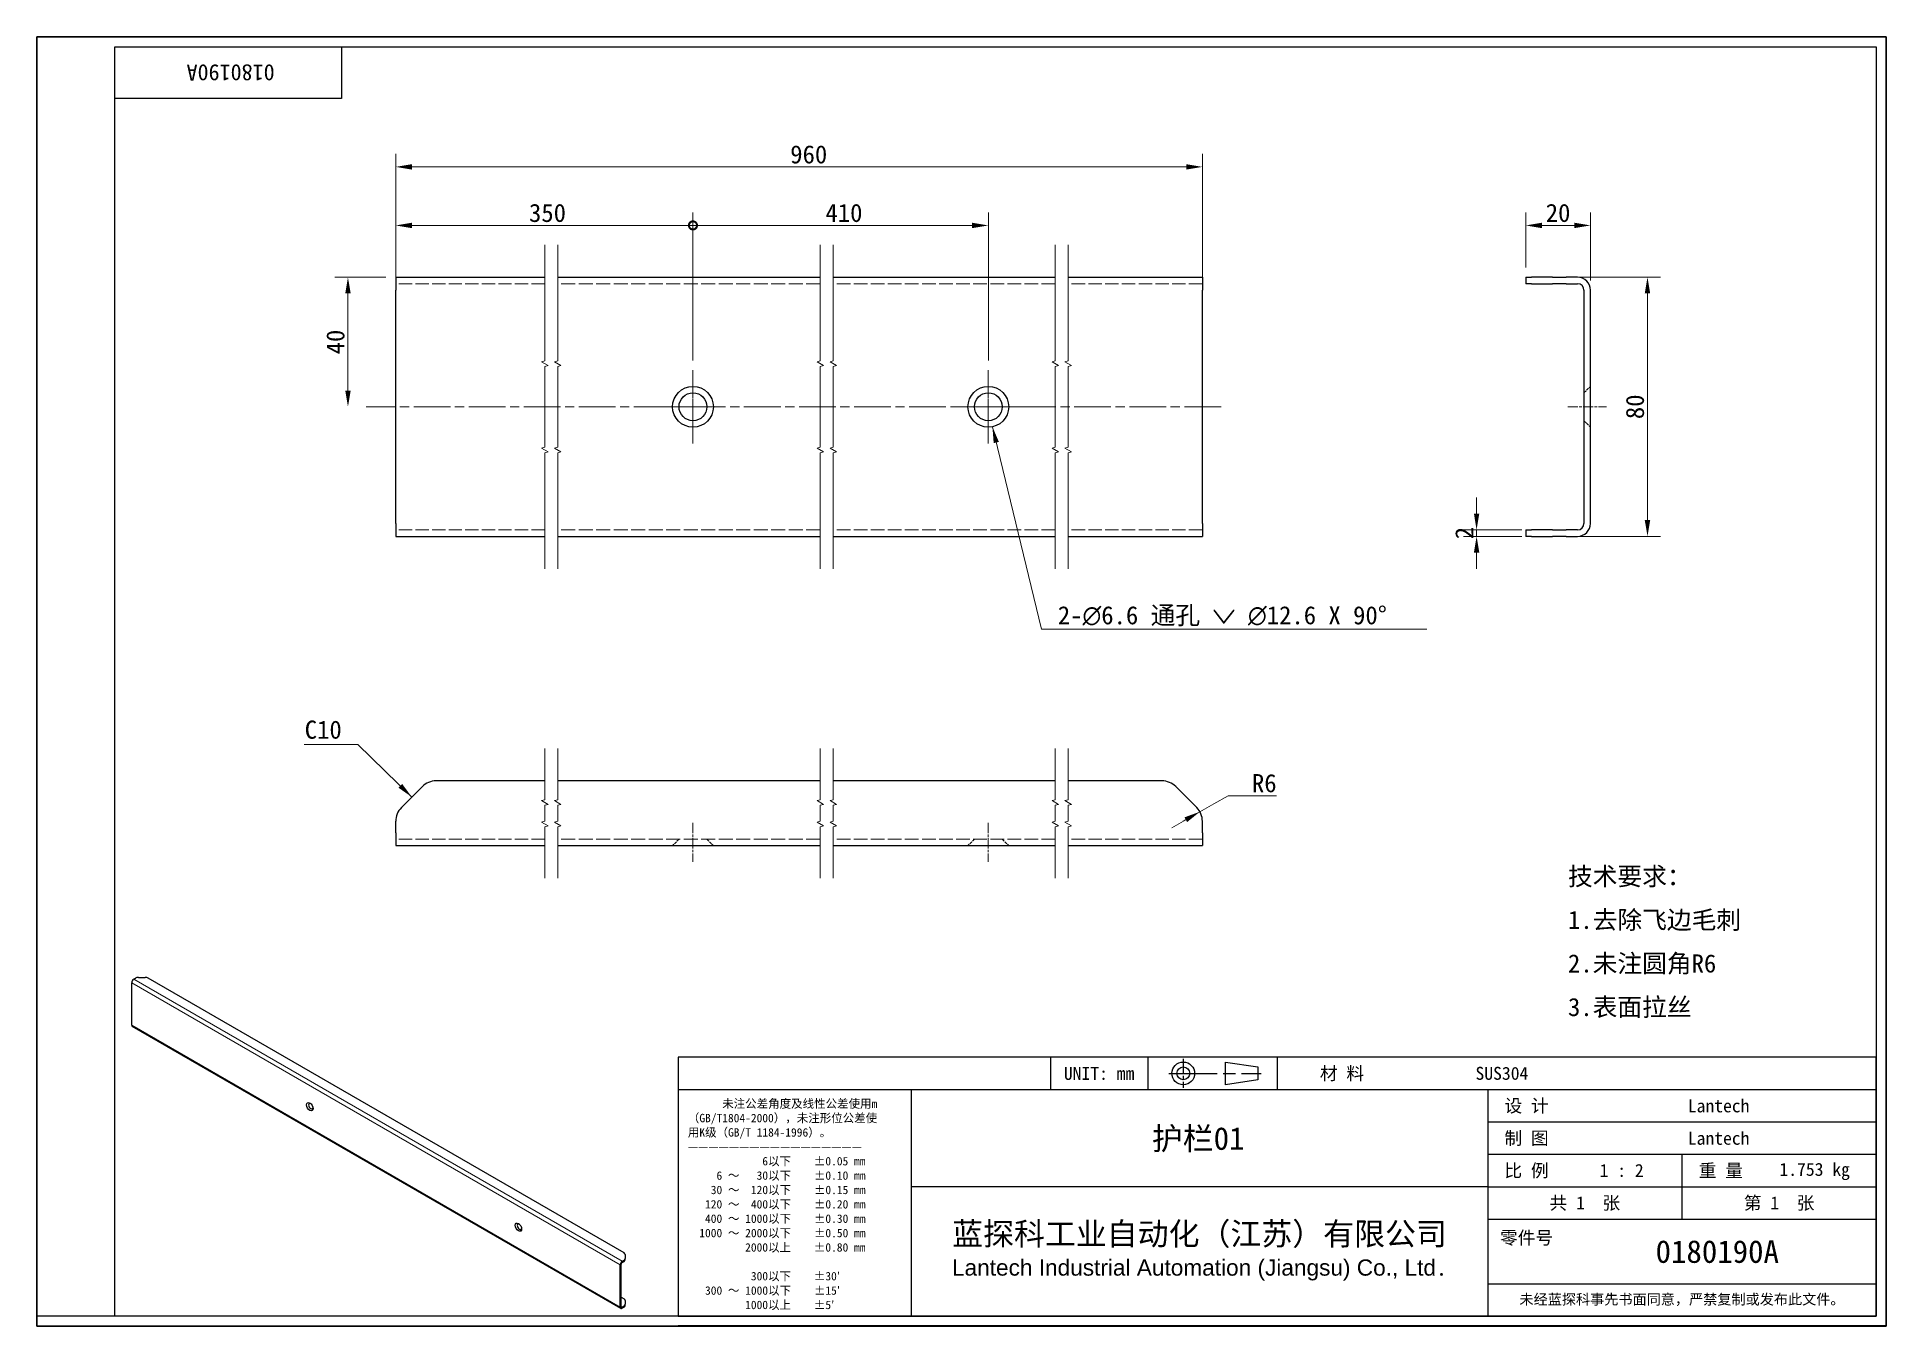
# Model space of a CAD drawing. Header units: millimetres. Extents: x 12 to 583, y 11 to 409.
import ezdxf
from ezdxf.enums import TextEntityAlignment as Align

# ---------------------------------------------------------------- set-up
doc = ezdxf.new("R2010")
doc.units = ezdxf.units.MM
doc.header["$LTSCALE"] = 2
doc.linetypes.add('CHAIN', pattern=[0.3543, 0.2362, -0.0295, 0.0591, -0.0295])
doc.linetypes.add('DASHED', pattern=[0.2067, 0.1654, -0.0413])
for name, color, linetype, lineweight in [('1', 7, 'Continuous', 18), ('可见 (ISO)', 7, 'Continuous', 25), ('可见窄的 (ISO)', 7, 'Continuous', 18), ('图框 (ISO)', 7, 'Continuous', 35), ('标题 (ISO)', 7, 'Continuous', 25)]:
    doc.layers.add(name, color=color, linetype=linetype, lineweight=lineweight)
for name, color, linetype, lineweight, true_color in [('中心标记 (ISO)', 1, 'CHAIN', 18, 0xff0000), ('中心线 (ISO)', 1, 'CHAIN', 18, 0xff0000), ('尺寸 (ISO)', 7, 'Continuous', 18, 0x008000), ('折线 (ISO)', 7, 'Continuous', 18, 0x008000), ('符号 (ISO)', 7, 'Continuous', 18, 0x008000), ('隐藏 (ISO)', 5, 'DASHED', 18, 0x0000ff)]:
    doc.layers.add(name, color=color, linetype=linetype, lineweight=lineweight, true_color=true_color)
doc.styles.add('文本样式164', font='SimSun.ttf')
doc.styles.add('文本样式165', font='SimSun.ttf')
doc.styles.add('文本样式74', font='SimSun.ttf')
doc.styles.add('最新国标', font='simfang.ttf')
doc.styles.add('注释文本 (ISO)', font='simfang.ttf')
doc.dimstyles.new('默认 (GB)', dxfattribs={"dimscale": 2, "dimtxt": 2.8, "dimasz": 2.5, "dimexe": 2, "dimexo": 1.5, "dimgap": 0.5, "dimtad": 1, "dimtoh": 1, "dimdsep": 46, "dimtxsty": '最新国标', "dimcen": 0.09, "dimdle": 10, "dimclrd": 256, "dimclre": 256, "dimclrt": 256, "dimaunit": 1, "dimadec": 3, "dimazin": 2, "dimtfac": 0.535714, "dimtdec": 3, "dimtmove": 0, "dimatfit": 3, "dimfxl": 0, "dimtolj": 1, "dimlwd": -1, "dimlwe": -1, "dimarcsym": 0})
doc.dimstyles.new('默认 (GB)$7', dxfattribs={"dimscale": 2, "dimtxt": 2.8, "dimasz": 2.5, "dimexe": 2, "dimexo": 1.5, "dimgap": 0.5, "dimtad": 1, "dimtoh": 1, "dimdsep": 46, "dimtxsty": '最新国标', "dimcen": 0.09, "dimdle": 10, "dimclrd": 256, "dimclre": 256, "dimclrt": 256, "dimaunit": 1, "dimadec": 3, "dimazin": 2, "dimtfac": 0.535714, "dimtdec": 3, "dimtmove": 0, "dimatfit": 3, "dimfxl": 0, "dimtolj": 1, "dimlwd": -1, "dimlwe": -1, "dimarcsym": 0})

# ---------------------------------------------------------------- blocks, each defined once
blk = doc.blocks.new('图框 最新国标')
at = {"layer": '图框 (ISO)'}
for p, q in [((6, 7), (6, 204.5)), ((6, 204.5), (291.5, 204.5)), ((291.5, 204.5), (291.5, 5.5)), ((6, 7), (6, 5.5)), ((6, 7), (6, 5.5)), ((291.5, 5.5), (6, 5.5))]:
    blk.add_line(p, q, dxfattribs=at)
at = {"layer": '图框 (ISO)', "color": 7, "linetype": 'Continuous', "lineweight": 25}
for p, q in [((18, 203), (290, 203)), ((18, 7), (18, 203)), ((18, 203), (290, 203)), ((53, 203), (53, 195)), ((290, 203), (290, 7)), ((290, 203), (290, 7)), ((53, 195), (18, 195)), ((290, 7), (6, 7)), ((290, 7), (18, 7))]:
    blk.add_line(p, q, dxfattribs=at)
at = {"layer": '图框 (ISO)', "style": '文本样式74'}
blk.add_attdef('零件代号_001', (42.7, 200.25), '', height=2.5, rotation=180, dxfattribs=at)
blk = doc.blocks.new('标题栏 最新国标')
at = {"layer": '标题 (ISO)'}
for p, q in [((381.98, -183.84), (196.98, -183.84)), ((196.98, -183.84), (196.98, -223.84)), ((254.48, -183.84), (254.48, -188.84)), ((269.48, -183.84), (269.48, -188.84)), ((281.48, -188.09), (281.48, -184.59)), ((281.48, -184.59), (286.48, -185.34)), ((286.48, -185.34), (286.48, -187.34)), ((289.48, -183.84), (289.48, -188.84)), ((381.98, -223.84), (381.98, -183.84)), ((383.48, -183.84), (383.48, -225.34)), ((286.48, -187.34), (281.48, -188.09)), ((196.98, -188.84), (381.98, -188.84)), ((232.98, -188.84), (232.98, -223.84)), ((321.98, -188.84), (321.98, -223.84)), ((321.98, -193.84), (381.98, -193.84)), ((321.98, -198.84), (381.98, -198.84)), ((351.98, -198.84), (351.98, -208.84)), ((321.98, -203.84), (232.98, -203.84)), ((321.98, -203.84), (381.98, -203.84)), ((321.98, -208.84), (381.98, -208.84)), ((321.98, -218.84), (381.98, -218.84)), ((196.98, -223.84), (381.98, -223.84)), ((383.48, -225.34), (196.98, -225.34))]:
    blk.add_line(p, q, dxfattribs=at)
at = {"layer": '标题 (ISO)', "linetype": 'CHAIN', "ltscale": 5.000333}
blk.add_line((274.98, -184.09), (274.98, -188.59), dxfattribs=at)
at = {"layer": '标题 (ISO)', "linetype": 'CHAIN', "ltscale": 15.834605}
blk.add_line((272.73, -186.34), (286.98, -186.34), dxfattribs=at)
at = {"layer": '标题 (ISO)'}
for radius in [1.75, 1]:
    blk.add_circle((274.98, -186.34), radius, dxfattribs=at)
at = {"layer": '1', "style": '文本样式164'}
for s, p in [('UNIT: mm', (261.98, -186.34)), ('材 料', (299.48, -186.34)), ('设 计', (327.98, -191.34)), ('制 图', (327.98, -196.34)), ('比 例', (327.98, -201.34)), ('重 量', (357.98, -201.34)), ('共 1  张', (336.98, -206.34)), ('第 1  张', (366.98, -206.34))]:
    blk.add_text(s, height=2, dxfattribs=at).set_placement(p, align=Align.MIDDLE_CENTER)
at = {"layer": '标题 (ISO)', "style": '注释文本 (ISO)'}
for s, insert, char_height, attachment_point, line_spacing_factor in [('\\fSimSun|b0|i0;{\\H1.3000;      未注公差角度及线性公差使用m\\P}\\fSimSun|b0|i0;{\\H1.3000;（GB/T1804-2000），未注形位公差使\\P}\\fSimSun|b0|i0;{\\H1.3000;用K级（GB/T 1184-1996）。\\P}\\fSimSun|b0|i0;{\\H1.3000;—————————————————\\P}\\fSimSun|b0|i0;{\\H1.3000;             6以下    ±0.05 mm\\P}\\fSimSun|b0|i0;{\\H1.3000;     6 ～   30以下    ±0.10 mm\\P}\\fSimSun|b0|i0;{\\H1.3000;    30 ～  120以下    ±0.15 mm\\P}\\fSimSun|b0|i0;{\\H1.3000;   120 ～  400以下    ±0.20 mm\\P}\\fSimSun|b0|i0;{\\H1.3000;   400 ～ 1000以下    ±0.30 mm\\P}\\fSimSun|b0|i0;{\\H1.3000;  1000 ～ 2000以下    ±0.50 mm\\P}\\fSimSun|b0|i0;{\\H1.3000;          2000以上    ±0.80 mm\\P}\\fSimSun|b0|i0;{\\H1.3000;\\P}\\fSimSun|b0|i0;{\\H1.3000;           300以下    ±30′\\P}\\fSimSun|b0|i0;{\\H1.3000;   300 ～ 1000以下    ±15′\\P}\\fSimSun|b0|i0;{\\H1.3000;          1000以上    ±5′}', (198.48, -206.63), 1.3, 4, 1.023913), ('{\\fMicrosoft YaHei|b0|i0|c134|p34;\\H1.75x;蓝探科工业自动化（江苏）有限公司\\P\\fArial|b0|i0|c0|p34;\\H0.71429x;Lantech Industrial Automation (Jiangsu) Co., Ltd\\fFangSong|b0|i0|c134|p49;.\\H1.15195x; }', (277.48, -213.84), 2, 5, 0.978695)]:
    blk.add_mtext(s, dxfattribs=dict(at, insert=insert, char_height=char_height, attachment_point=attachment_point, line_spacing_factor=line_spacing_factor))
at = {"layer": '标题 (ISO)', "attachment_point": 5, "style": '注释文本 (ISO)'}
for s, insert, char_height in [('\\fFangSong|b0|i0;零件号', (327.98, -211.84), 2), ('\\fSimSun|b0|i0;{\\H1.6000;未经蓝探科事先书面同意，严禁复制或发布此文件。}', (351.98, -221.34), 1.6)]:
    blk.add_mtext(s, dxfattribs=dict(at, insert=insert, char_height=char_height))
at = {"layer": '标题 (ISO)'}
for tag, p, height, style in [('材料_001', (320.09, -187.33), 2, '注释文本 (ISO)'), ('设计人_001', (352.87, -192.36), 2, '注释文本 (ISO)'), ('库存编号_001', (270.12, -198.14), 3.5, '文本样式165'), ('设计人_001', (352.87, -197.36), 2, '注释文本 (ISO)'), ('视图比例_001', (339.26, -202.33), 2, '注释文本 (ISO)'), ('质量\\P3;_001', (367.02, -202.16), 2, '注释文本 (ISO)'), ('零件代号_001', (347.9, -215.59), 3.5, '文本样式165')]:
    blk.add_attdef(tag, p, '', height=height, dxfattribs=dict(at, style=style))
blk = doc.blocks.new('_DotSmall')
at = {"color": 0, "linetype": 'ByBlock', "const_width": 0.5}
blk.add_lwpolyline([(-0.0625, 0, 1), (0.0625, 0, 1)], format="xyb", close=True, dxfattribs=at)
blk = doc.blocks.new('*D5')
at = {"layer": 'Defpoints', "color": 0, "transparency": 16777216}
for p in [(214.57, 350.82), (122.77, 330.82), (214.57, 306.12)]:
    blk.add_point(p, dxfattribs=at)
at = {"layer": '尺寸 (ISO)', "color": 116, "true_color": 0x00803f, "transparency": 16777216}
for p, q in [((122.77, 333.82), (122.77, 354.82)), ((214.57, 309.12), (214.57, 354.82)), ((127.77, 350.82), (214.57, 350.82))]:
    blk.add_line(p, q, dxfattribs=at)
blk.add_solid([(127.77, 351.65), (127.77, 349.98), (122.77, 350.82)], dxfattribs=at)
at = {"layer": '尺寸 (ISO)', "color": 116, "true_color": 0x00803f, "transparency": 16777216, "xscale": 5, "yscale": 5, "zscale": 5}
blk.add_blockref('_DotSmall', (214.57, 350.82), dxfattribs=at)
at = {"layer": '尺寸 (ISO)', "transparency": 16777216, "insert": (169.65, 354.65), "char_height": 5.6, "attachment_point": 5, "style": '最新国标'}
blk.add_mtext('\\A1;350', dxfattribs=at)
blk = doc.blocks.new('*D7')
at = {"layer": 'Defpoints', "color": 0, "transparency": 16777216}
for p in [(305.79, 350.82), (214.57, 306.12), (305.79, 306.12)]:
    blk.add_point(p, dxfattribs=at)
at = {"layer": '尺寸 (ISO)', "color": 116, "true_color": 0x00803f, "transparency": 16777216}
for p, q in [((214.57, 309.12), (214.57, 354.82)), ((305.79, 309.12), (305.79, 354.82)), ((214.57, 350.82), (300.79, 350.82))]:
    blk.add_line(p, q, dxfattribs=at)
blk.add_solid([(300.79, 351.65), (300.79, 349.98), (305.79, 350.82)], dxfattribs=at)
at = {"layer": '尺寸 (ISO)', "color": 116, "true_color": 0x00803f, "transparency": 16777216, "xscale": 5, "yscale": 5, "zscale": 5, "rotation": 180}
blk.add_blockref('_DotSmall', (214.57, 350.82), dxfattribs=at)
at = {"layer": '尺寸 (ISO)', "transparency": 16777216, "insert": (261.2, 354.65), "char_height": 5.6, "attachment_point": 5, "style": '最新国标'}
blk.add_mtext('\\A1;410', dxfattribs=at)
blk = doc.blocks.new('*D8')
at = {"layer": 'Defpoints', "color": 0, "transparency": 16777216}
for p in [(371.9, 368.89), (122.77, 330.82), (371.9, 330.82)]:
    blk.add_point(p, dxfattribs=at)
at = {"layer": '尺寸 (ISO)', "color": 116, "true_color": 0x00803f, "transparency": 16777216}
for p, q in [((122.77, 333.82), (122.77, 372.89)), ((371.9, 333.82), (371.9, 372.89)), ((127.77, 368.89), (366.9, 368.89))]:
    blk.add_line(p, q, dxfattribs=at)
for points in [[(127.77, 369.72), (127.77, 368.06), (122.77, 368.89)], [(366.9, 369.72), (366.9, 368.06), (371.9, 368.89)]]:
    blk.add_solid(points, dxfattribs=at)
at = {"layer": '尺寸 (ISO)', "transparency": 16777216, "insert": (250.33, 372.72), "char_height": 5.6, "attachment_point": 5, "style": '最新国标'}
blk.add_mtext('\\A1;960', dxfattribs=at)
blk = doc.blocks.new('*D9')
at = {"layer": 'Defpoints', "color": 0, "transparency": 16777216}
for p in [(122.77, 334.82), (108.03, 294.82), (214.57, 294.82)]:
    blk.add_point(p, dxfattribs=at)
at = {"layer": '尺寸 (ISO)', "color": 116, "true_color": 0x00803f, "transparency": 16777216}
for p, q in [((119.77, 334.82), (104.03, 334.82)), ((108.03, 329.82), (108.03, 299.82))]:
    blk.add_line(p, q, dxfattribs=at)
for points in [[(107.2, 329.82), (108.87, 329.82), (108.03, 334.82)], [(107.2, 299.82), (108.87, 299.82), (108.03, 294.82)]]:
    blk.add_solid(points, dxfattribs=at)
at = {"layer": '尺寸 (ISO)', "transparency": 16777216, "insert": (104.2, 314.82), "char_height": 5.6, "attachment_point": 5, "rotation": 90, "style": '最新国标'}
blk.add_mtext('\\A1;40', dxfattribs=at)
blk = doc.blocks.new('*D10')
at = {"layer": 'Defpoints', "color": 0, "transparency": 16777216}
for p in [(491.73, 350.82), (471.73, 334.82), (491.73, 330.82)]:
    blk.add_point(p, dxfattribs=at)
at = {"layer": '尺寸 (ISO)', "color": 116, "true_color": 0x00803f, "transparency": 16777216}
for p, q in [((471.73, 337.82), (471.73, 354.82)), ((491.73, 333.82), (491.73, 354.82)), ((476.73, 350.82), (486.73, 350.82))]:
    blk.add_line(p, q, dxfattribs=at)
for points in [[(476.73, 351.65), (476.73, 349.98), (471.73, 350.82)], [(486.73, 351.65), (486.73, 349.98), (491.73, 350.82)]]:
    blk.add_solid(points, dxfattribs=at)
at = {"layer": '尺寸 (ISO)', "transparency": 16777216, "insert": (481.73, 354.65), "char_height": 5.6, "attachment_point": 5, "style": '最新国标'}
blk.add_mtext('\\A1;20', dxfattribs=at)
blk = doc.blocks.new('*D11')
at = {"layer": 'Defpoints', "color": 0, "transparency": 16777216}
for p in [(484.21, 334.82), (484.21, 254.82), (509.34, 254.82)]:
    blk.add_point(p, dxfattribs=at)
at = {"layer": '尺寸 (ISO)', "color": 116, "true_color": 0x00803f, "transparency": 16777216}
for p, q in [((487.21, 334.82), (513.34, 334.82)), ((509.34, 329.82), (509.34, 259.82)), ((487.21, 254.82), (513.34, 254.82))]:
    blk.add_line(p, q, dxfattribs=at)
for points in [[(508.5, 329.82), (510.17, 329.82), (509.34, 334.82)], [(508.5, 259.82), (510.17, 259.82), (509.34, 254.82)]]:
    blk.add_solid(points, dxfattribs=at)
at = {"layer": '尺寸 (ISO)', "transparency": 16777216, "insert": (505.5, 294.82), "char_height": 5.6, "attachment_point": 5, "rotation": 90, "style": '最新国标'}
blk.add_mtext('\\A1;80', dxfattribs=at)
blk = doc.blocks.new('*D12')
at = {"layer": 'Defpoints', "color": 0, "transparency": 16777216}
for p in [(365.9, 166.83), (371.11, 169.79)]:
    blk.add_point(p, dxfattribs=at)
at = {"layer": '尺寸 (ISO)', "color": 116, "true_color": 0x00803f, "transparency": 16777216}
for p, q in [((371.11, 169.79), (375.46, 172.26)), ((379.81, 174.74), (375.46, 172.26)), ((394.76, 174.74), (379.81, 174.74)), ((366.77, 167.32), (362.42, 164.85)), ((365.9, 166.83), (371.11, 169.79))]:
    blk.add_line(p, q, dxfattribs=at)
blk.add_solid([(366.36, 168.05), (367.18, 166.6), (371.11, 169.79)], dxfattribs=at)
at = {"layer": '尺寸 (ISO)', "transparency": 16777216, "insert": (391, 178.57), "char_height": 5.6, "attachment_point": 5, "style": '最新国标'}
blk.add_mtext('\\A1;R6', dxfattribs=at)
blk = doc.blocks.new('*D13')
at = {"layer": 'Defpoints', "color": 0, "transparency": 16777216}
for p in [(456.57, 254.82), (473.49, 256.82), (473.49, 254.82)]:
    blk.add_point(p, dxfattribs=at)
at = {"layer": '尺寸 (ISO)', "color": 116, "true_color": 0x00803f, "transparency": 16777216}
for p, q in [((456.57, 261.82), (456.57, 266.82)), ((470.49, 256.82), (452.57, 256.82)), ((470.49, 254.82), (452.57, 254.82)), ((456.57, 256.82), (456.57, 254.82)), ((456.57, 249.82), (456.57, 244.82))]:
    blk.add_line(p, q, dxfattribs=at)
for points in [[(455.74, 261.82), (457.4, 261.82), (456.57, 256.82)], [(455.74, 249.82), (457.4, 249.82), (456.57, 254.82)]]:
    blk.add_solid(points, dxfattribs=at)
at = {"layer": '尺寸 (ISO)', "transparency": 16777216, "insert": (452.77, 255.82), "char_height": 5.6, "attachment_point": 5, "rotation": 90, "style": '最新国标'}
blk.add_mtext('\\A1;2', dxfattribs=at)

msp = doc.modelspace()

# ---------------------------------------------------------------- linework, layer by layer
at = {"layer": '中心标记 (ISO)', "ltscale": 12.556543}
for p, q in [((214.5701, 306.1171), (214.5701, 283.5171)), ((305.7862, 306.1171), (305.7862, 283.5171)), ((317.0862, 294.8171), (294.4862, 294.8171))]:
    msp.add_line(p, q, dxfattribs=at)
at = {"layer": '中心标记 (ISO)', "ltscale": 10.334129}
for p, q in [((214.5701, 304.1171), (214.5701, 285.5171)), ((305.7862, 304.1171), (305.7862, 285.5171)), ((223.8701, 294.8171), (205.2701, 294.8171)), ((315.0862, 294.8171), (296.4862, 294.8171))]:
    msp.add_line(p, q, dxfattribs=at)
at = {"layer": '中心标记 (ISO)', "ltscale": 23.990969}
msp.add_line((377.6657, 294.8171), (113.6341, 294.8171), dxfattribs=at)
at = {"layer": '中心线 (ISO)', "ltscale": 6.667144}
for p, q in [((484.7288, 294.8171), (496.7288, 294.8171)), ((214.5701, 166.3144), (214.5701, 154.3144)), ((305.7862, 166.3144), (305.7862, 154.3144))]:
    msp.add_line(p, q, dxfattribs=at)
at = {"layer": '可见 (ISO)'}
for p, q in [((122.7667, 334.8171), (168.813, 334.8171)), ((122.7667, 334.8171), (122.7667, 330.8171)), ((172.813, 334.8171), (253.9039, 334.8171)), ((257.9039, 334.8171), (326.4596, 334.8171)), ((330.4596, 334.8171), (371.898, 334.8171)), ((371.898, 334.8171), (371.898, 330.8171)), ((471.7288, 334.8171), (473.4861, 334.8171)), ((471.7288, 334.8171), (471.7288, 332.8171)), ((473.4861, 332.8171), (471.7288, 332.8171)), ((479.9714, 334.8171), (473.4861, 334.8171)), ((473.4861, 332.8171), (479.9714, 332.8171)), ((479.9714, 334.8171), (484.214, 334.8171)), ((484.214, 332.8171), (479.9714, 332.8171)), ((487.7288, 334.8171), (484.214, 334.8171)), ((484.214, 332.8171), (487.7288, 332.8171)), ((122.7667, 258.8171), (122.7667, 330.8171)), ((371.898, 258.8171), (371.898, 330.8171)), ((489.7288, 330.8171), (489.7288, 258.8171)), ((491.7288, 258.8171), (491.7288, 330.8171)), ((122.7667, 258.8171), (122.7667, 254.8171)), ((371.898, 258.8171), (371.898, 254.8171)), ((122.7667, 254.8171), (168.813, 254.8171)), ((172.813, 254.8171), (253.9039, 254.8171)), ((257.9039, 254.8171), (326.4596, 254.8171)), ((330.4596, 254.8171), (371.898, 254.8171)), ((471.7288, 256.8171), (473.4861, 256.8171)), ((471.7288, 256.8171), (471.7288, 254.8171)), ((473.4861, 254.8171), (471.7288, 254.8171)), ((479.9714, 256.8171), (473.4861, 256.8171)), ((473.4861, 254.8171), (479.9714, 254.8171)), ((479.9714, 256.8171), (484.214, 256.8171)), ((484.214, 254.8171), (479.9714, 254.8171)), ((487.7288, 256.8171), (484.214, 256.8171)), ((484.214, 254.8171), (487.7288, 254.8171)), ((124.5241, 171.0718), (131.0093, 177.5571)), ((168.813, 179.3144), (135.252, 179.3144)), ((253.9039, 179.3144), (172.813, 179.3144)), ((326.4596, 179.3144), (257.9039, 179.3144)), ((359.4127, 179.3144), (330.4596, 179.3144)), ((363.6553, 177.5571), (370.1406, 171.0718)), ((122.7667, 163.3144), (122.7667, 166.8292)), ((371.898, 163.3144), (371.898, 166.8292)), ((122.7667, 163.3144), (122.7667, 159.3144)), ((371.898, 163.3144), (371.898, 159.3144)), ((122.7667, 159.3144), (168.813, 159.3144)), ((172.813, 159.3144), (253.9039, 159.3144)), ((257.9039, 159.3144), (326.4596, 159.3144)), ((330.4596, 159.3144), (371.898, 159.3144)), ((41.2576, 103.9344), (41.2576, 116.9984)), ((41.8862, 118.087), (42.4384, 118.4059)), ((43.3813, 118.6314), (45.4194, 118.6314)), ((193.2879, 33.5783), (46.3622, 118.4059)), ((192.2912, 16.4346), (41.4417, 103.5275)), ((192.1071, 16.8415), (192.1071, 29.9054)), ((192.4213, 17.0229), (192.4213, 30.0869)), ((192.7356, 30.9941), (193.2879, 31.3129)), ((192.7356, 30.6312), (193.2879, 30.9501)), ((193.6784, 33.034), (193.6784, 31.8573)), ((193.6784, 31.4944), (193.6784, 31.8573)), ((192.4213, 19.926), (193.2879, 19.4257)), ((193.2879, 17.1603), (192.7356, 16.8415)), ((193.6784, 18.8814), (193.6784, 17.7047)), ((193.6784, 17.3418), (193.6784, 17.7047)), ((193.2879, 16.7974), (192.7356, 16.4786))]:
    msp.add_line(p, q, dxfattribs=at)
for centre, radius in [((214.5701, 294.8171), 6.3), ((214.5701, 294.8171), 4.3), ((305.7862, 294.8171), 6.3), ((305.7862, 294.8171), 4.3)]:
    msp.add_circle(centre, radius, dxfattribs=at)
for centre, radius, start, end in [((487.7288, 330.8171), 4, 0, 90), ((487.7288, 330.8171), 2, 0, 90), ((487.7288, 258.8171), 4, 270, 0), ((487.7288, 258.8171), 2, 270, 0), ((135.252, 173.3144), 6, 90, 135), ((359.4127, 173.3144), 6, 45, 90), ((128.7667, 166.8292), 6, 135, 180), ((365.898, 166.8292), 6, 0, 45)]:
    msp.add_arc(centre, radius, start, end, dxfattribs=at)
for centre, major_axis, start_param, end_param in [((41.8862, 117.3613), (0.4444, 0.7698), 0.78539816, 2.35619449), ((43.3813, 117.8616), (1.3333, 0), 1.57079633, 2.35619449), ((45.4194, 117.8616), (1.3333, 0), 0.78539816, 1.57079633), ((41.8862, 104.2973), (-0.4444, -0.7698), 5.49778714, 6.28318531), ((96.5691, 78.8952), (-0.4778, 0.8275), 5.7095806, 9.99838267), ((160.9944, 41.6993), (-0.4778, 0.8275), 5.7095806, 9.99838267), ((192.7356, 30.2683), (0.4444, 0.7698), 0.78539816, 2.35619449), ((192.7356, 30.2683), (0.2222, 0.3849), 0.78539816, 2.35619449), ((192.3451, 33.034), (1.3333, 0), 0, 0.78539816), ((192.3451, 31.8573), (1.3333, 0), 5.49778714, 6.28318531), ((192.3451, 31.4944), (1.3333, 0), 5.49778714, 6.28318531), ((192.3451, 18.8814), (1.3333, 0), 0, 0.78539816), ((192.3451, 17.7047), (1.3333, 0), 5.49778714, 6.28318531), ((192.3451, 17.3418), (1.3333, 0), 5.49778714, 6.28318531), ((192.7356, 17.2044), (-0.4444, -0.7698), 5.49778714, 7.06858347), ((192.7356, 17.2044), (-0.2222, -0.3849), 5.49778714, 7.06858347)]:
    msp.add_ellipse(centre, major_axis=major_axis, ratio=0.57735027, start_param=start_param, end_param=end_param, dxfattribs=at)
for centre in [(96.2548, 78.7138), (160.6801, 41.5178)]:
    msp.add_ellipse(centre, major_axis=(0.7, -1.2124), ratio=0.57735027, dxfattribs=at)
at = {"layer": '可见窄的 (ISO)'}
for p, q in [((41.2576, 116.9984), (192.1071, 29.9054)), ((41.8862, 118.087), (192.7356, 30.9941)), ((41.2576, 103.9344), (192.1071, 16.8415)), ((192.1071, 29.9054), (192.4213, 30.0869)), ((192.7356, 30.9941), (192.7356, 30.6312)), ((193.2879, 31.3129), (193.2879, 30.9501)), ((193.2879, 17.1603), (193.2879, 16.7974)), ((192.1071, 16.8415), (192.4213, 17.0229)), ((192.7356, 16.8415), (192.4213, 17.0229)), ((192.7356, 16.4786), (192.7356, 16.8415))]:
    msp.add_line(p, q, dxfattribs=at)
at = {"layer": '折线 (ISO)', "flags": 128}
for points in [[(168.813, 244.8171), (168.813, 280.6385), (169.813, 280.9064), (167.813, 282.0611), (168.813, 282.3291), (168.813, 307.3052), (169.813, 307.5731), (167.813, 308.7278), (168.813, 308.9958), (168.813, 344.8171)], [(172.813, 244.8171), (172.813, 280.6385), (173.813, 280.9064), (171.813, 282.0611), (172.813, 282.3291), (172.813, 307.3052), (173.813, 307.5731), (171.813, 308.7278), (172.813, 308.9958), (172.813, 344.8171)], [(253.9039, 244.8171), (253.9039, 280.6385), (254.9039, 280.9064), (252.9039, 282.0611), (253.9039, 282.3291), (253.9039, 307.3052), (254.9039, 307.5731), (252.9039, 308.7278), (253.9039, 308.9958), (253.9039, 344.8171)], [(257.9039, 244.8171), (257.9039, 280.6385), (258.9039, 280.9064), (256.9039, 282.0611), (257.9039, 282.3291), (257.9039, 307.3052), (258.9039, 307.5731), (256.9039, 308.7278), (257.9039, 308.9958), (257.9039, 344.8171)], [(326.4596, 244.8171), (326.4596, 280.6385), (327.4596, 280.9064), (325.4596, 282.0611), (326.4596, 282.3291), (326.4596, 307.3052), (327.4596, 307.5731), (325.4596, 308.7278), (326.4596, 308.9958), (326.4596, 344.8171)], [(330.4596, 244.8171), (330.4596, 280.6385), (331.4596, 280.9064), (329.4596, 282.0611), (330.4596, 282.3291), (330.4596, 307.3052), (331.4596, 307.5731), (329.4596, 308.7278), (330.4596, 308.9958), (330.4596, 344.8171)], [(168.813, 149.3144), (168.813, 165.1358), (169.813, 165.4038), (167.813, 166.5585), (168.813, 166.8264), (168.813, 171.8025), (169.813, 172.0704), (167.813, 173.2251), (168.813, 173.4931), (168.813, 189.3144)], [(172.813, 149.3144), (172.813, 165.1358), (173.813, 165.4038), (171.813, 166.5585), (172.813, 166.8264), (172.813, 171.8025), (173.813, 172.0704), (171.813, 173.2251), (172.813, 173.4931), (172.813, 189.3144)], [(253.9039, 149.3144), (253.9039, 165.1358), (254.9039, 165.4038), (252.9039, 166.5585), (253.9039, 166.8264), (253.9039, 171.8025), (254.9039, 172.0704), (252.9039, 173.2251), (253.9039, 173.4931), (253.9039, 189.3144)], [(257.9039, 149.3144), (257.9039, 165.1358), (258.9039, 165.4038), (256.9039, 166.5585), (257.9039, 166.8264), (257.9039, 171.8025), (258.9039, 172.0704), (256.9039, 173.2251), (257.9039, 173.4931), (257.9039, 189.3144)], [(326.4596, 149.3144), (326.4596, 165.1358), (327.4596, 165.4038), (325.4596, 166.5585), (326.4596, 166.8264), (326.4596, 171.8025), (327.4596, 172.0704), (325.4596, 173.2251), (326.4596, 173.4931), (326.4596, 189.3144)], [(330.4596, 149.3144), (330.4596, 165.1358), (331.4596, 165.4038), (329.4596, 166.5585), (330.4596, 166.8264), (330.4596, 171.8025), (331.4596, 172.0704), (329.4596, 173.2251), (330.4596, 173.4931), (330.4596, 189.3144)]]:
    msp.add_lwpolyline(points, dxfattribs=at)
at = {"layer": '隐藏 (ISO)', "ltscale": 12.376029}
for p, q in [((168.813, 332.8171), (122.7667, 332.8171)), ((168.813, 256.8171), (122.7667, 256.8171)), ((168.813, 161.3144), (122.7667, 161.3144))]:
    msp.add_line(p, q, dxfattribs=at)
at = {"layer": '隐藏 (ISO)', "ltscale": 13.077074}
for p, q in [((253.9039, 332.8171), (172.813, 332.8171)), ((253.9039, 256.8171), (172.813, 256.8171)), ((253.9039, 161.3144), (172.813, 161.3144))]:
    msp.add_line(p, q, dxfattribs=at)
at = {"layer": '隐藏 (ISO)', "ltscale": 12.756438}
for p, q in [((326.4596, 332.8171), (257.9039, 332.8171)), ((326.4596, 256.8171), (257.9039, 256.8171)), ((326.4596, 161.3144), (257.9039, 161.3144))]:
    msp.add_line(p, q, dxfattribs=at)
at = {"layer": '隐藏 (ISO)', "ltscale": 12.529757}
for p, q in [((371.898, 332.8171), (330.4596, 332.8171)), ((371.898, 256.8171), (330.4596, 256.8171)), ((371.898, 161.3144), (330.4596, 161.3144))]:
    msp.add_line(p, q, dxfattribs=at)
at = {"layer": '隐藏 (ISO)', "ltscale": 2.693548}
for p, q in [((489.7288, 299.1171), (491.7288, 301.1171)), ((489.7288, 290.5171), (491.7288, 288.5171)), ((210.2701, 161.3144), (208.2701, 159.3144)), ((218.8701, 161.3144), (220.8701, 159.3144)), ((301.4862, 161.3144), (299.4862, 159.3144)), ((310.0862, 161.3144), (312.0862, 159.3144))]:
    msp.add_line(p, q, dxfattribs=at)

# ---------------------------------------------------------------- block references
at = {"xscale": 2, "yscale": 2, "zscale": 2}
msp.add_blockref('图框 最新国标', (0, 0), dxfattribs=at).add_auto_attribs({'零件代号_001': '0180190A'})
ref = msp.add_blockref('标题栏 最新国标', (-183.9651, 461.6886), dxfattribs=dict(xscale=2, yscale=2, zscale=2))
ref.add_attrib('零件代号_001', '0180190A', (511.8408, 30.5), dxfattribs={"layer": '标题 (ISO)', "height": 7, "style": '文本样式165'})
ref.add_attrib('库存编号_001', '护栏01', (356.2765, 65.4022), dxfattribs={"layer": '标题 (ISO)', "height": 7, "style": '文本样式165'})
ref.add_attrib('质量\\P3;_001', '1.753 kg', (550.08, 57.3657), dxfattribs={"layer": '标题 (ISO)', "height": 4, "style": '注释文本 (ISO)'})
ref.add_attrib('视图比例_001', '1 : 2', (494.56, 57.0343), dxfattribs={"layer": '标题 (ISO)', "height": 4, "style": '注释文本 (ISO)'})
ref.add_attrib('设计人_001', 'Lantech', (521.7829, 76.9771), dxfattribs={"layer": '标题 (ISO)', "height": 4, "style": '注释文本 (ISO)'})
ref.add_attrib('设计人_001', 'Lantech', (521.7829, 66.9771), dxfattribs={"layer": '标题 (ISO)', "height": 4, "style": '注释文本 (ISO)'})
ref.add_attrib('材料_001', 'SUS304', (456.2229, 87.0229), dxfattribs={"layer": '标题 (ISO)', "height": 4, "style": '注释文本 (ISO)'})

# ---------------------------------------------------------------- texts
at = {"layer": '符号 (ISO)', "char_height": 5.6}
for s, insert, width, attachment_point, line_spacing_factor, style in [('2-\\fAIGDT|b0|i0;{\\H5.6000;n}\\fFangSong|b0|i0;{\\H5.6000;6.6 通孔 }\\fAIGDT|b0|i0;{\\H5.6000;w}\\fFangSong|b0|i0;{\\H5.6000; }\\fAIGDT|b0|i0;{\\H5.6000;n}\\fFangSong|b0|i0;{\\H5.6000;12.6 X 90°}', (327.2422, 227.0437), 122.347384, 7, 0.49, '最新国标'), ('\\fFangSong|b0|i0;{\\H5.6000;技术要求：\\P}\\fFangSong|b0|i0;{\\H5.6000;1.去除飞边毛刺\\P}\\fFangSong|b0|i0;{\\H5.6000;2.未注圆角R6\\P}\\fFangSong|b0|i0;{\\H5.6000;3.表面拉丝}', (484.785, 129.3726), 58.685379, 4, 1.441304, '注释文本 (ISO)')]:
    msp.add_mtext(s, dxfattribs=dict(at, insert=insert, width=width, attachment_point=attachment_point, line_spacing_factor=line_spacing_factor, style=style))
at = {"layer": '符号 (ISO)', "insert": (106.1141, 197.9311), "char_height": 5.6, "attachment_point": 3, "style": '最新国标'}
msp.add_mtext('C\\fFangSong|b0|i0;10', dxfattribs=at)

# ---------------------------------------------------------------- dimensions: what is measured, and where the dimension line sits
at = {"layer": '尺寸 (ISO)', "color": 116, "true_color": 0x00803f}
dim = msp.add_linear_dim(base=(371.898, 368.8889), p1=(122.7667, 330.8171), p2=(371.898, 330.8171), text='960', dimstyle='默认 (GB)', override={"dimgap": 0.5, "dimtoh": 0, "dimdec": 2, "dimlfac": 3.85339, "dimtol": 0, "dimlim": 0, "dimtp": 0, "dimtm": 0, "dimtdec": 3, "dimtofl": 0, "dimatfit": 1}, dxfattribs=at)
dim.commit()
dim.dimension.update_dxf_attribs({"geometry": '*D8', "text_midpoint": (250.3323, 368.8889), "dimtype": 160})
for base, p1, p2, angle, text, override, picture, middle in [((214.5701, 350.8171), (122.7667, 330.8171), (214.5701, 306.1171), 180, '350', {"dimgap": 0.5, "dimtoh": 0, "dimdec": 2, "dimlfac": 3.812495, "dimblk2": 'DotSmall', "dimsah": 1, "dimdle": 0, "dimtol": 0, "dimlim": 0, "dimtp": 0, "dimtm": 0, "dimtdec": 3, "dimtofl": 0, "dimatfit": 1}, '*D5', (169.6484, 350.8171)), ((305.7862, 350.8171), (214.5701, 306.1171), (305.7862, 306.1171), 180, '410', {"dimgap": 0.5, "dimtoh": 0, "dimdec": 2, "dimlfac": 4.494819, "dimblk1": 'DotSmall', "dimsah": 1, "dimdle": 0, "dimtol": 0, "dimlim": 0, "dimtp": 0, "dimtm": 0, "dimtdec": 3, "dimtofl": 0, "dimatfit": 1}, '*D7', (261.1982, 350.8171)), ((108.0343, 294.8171), (122.7667, 334.8171), (214.5701, 294.8171), 270, '40', {"dimgap": 0.5, "dimtoh": 0, "dimdec": 2, "dimse2": 1, "dimtol": 0, "dimlim": 0, "dimtp": 0, "dimtm": 0, "dimtdec": 3, "dimtofl": 0, "dimatfit": 1}, '*D9', (108.0343, 314.8171))]:
    dim = msp.add_linear_dim(base=base, p1=p1, p2=p2, angle=angle, text=text, dimstyle='默认 (GB)', override=override, dxfattribs=at)
    dim.commit()
    dim.dimension.update_dxf_attribs({"geometry": picture, "text_midpoint": middle, "dimtype": 160})
for base, p1, p2, angle, override, picture, middle in [((491.7288, 350.8171), (471.7288, 334.8171), (491.7288, 330.8171), 180, {"dimgap": 0.5, "dimtoh": 0, "dimdec": 2, "dimtol": 0, "dimlim": 0, "dimtp": 0, "dimtm": 0, "dimtdec": 3, "dimtofl": 0, "dimatfit": 1}, '*D10', (481.7288, 350.8171)), ((509.3364, 254.8171), (484.214, 334.8171), (484.214, 254.8171), 90, {"dimgap": 0.5, "dimtoh": 0, "dimdec": 2, "dimtol": 0, "dimlim": 0, "dimtp": 0, "dimtm": 0, "dimtdec": 3, "dimtofl": 0, "dimatfit": 1}, '*D11', (509.3364, 294.8171)), ((456.5714, 254.8171), (473.4861, 256.8171), (473.4861, 254.8171), 270, {"dimgap": 0.5, "dimtoh": 0, "dimdec": 2, "dimtol": 0, "dimlim": 0, "dimtp": 0, "dimtm": 0, "dimtdec": 3, "dimtofl": 1, "dimatfit": 1}, '*D13', (456.5714, 255.8171))]:
    dim = msp.add_linear_dim(base=base, p1=p1, p2=p2, angle=angle, dimstyle='默认 (GB)', override=override, dxfattribs=at)
    dim.commit()
    dim.dimension.update_dxf_attribs({"geometry": picture, "text_midpoint": middle, "dimtype": 160})
dim = msp.add_radius_dim(center=(365.898, 166.8292), mpoint=(371.1143, 169.794), dimstyle='默认 (GB)', override={"dimgap": 0.5, "dimtih": 1, "dimdec": 2, "dimlfac": 1, "dimcen": 0, "dimtol": 0, "dimlim": 0, "dimtp": 0, "dimtm": 0, "dimtdec": 3}, dxfattribs=at)
dim.commit()
dim.dimension.update_dxf_attribs({"geometry": '*D12', "text_midpoint": (390.9999, 174.7354), "dimtype": 164})

# ---------------------------------------------------------------- leaders
at = {"layer": '符号 (ISO)', "annotation_type": 0, "has_hookline": 1, "hookline_direction": 0, "text_width": 113.9931}
msp.add_leader([(307.0584, 288.6469), (322.2422, 226.1104), (327.2422, 226.1104)], dimstyle='默认 (GB)$7', override={"dimgap": 0, "dimtad": 1}, dxfattribs=at)
at = {"layer": '符号 (ISO)', "color": 116, "true_color": 0x00803f, "annotation_type": 0, "has_hookline": 1, "hookline_direction": 1, "text_width": 11.616}
msp.add_leader([(127.7667, 174.3144), (111.1141, 190.5649), (106.1141, 190.5649)], dimstyle='默认 (GB)$7', override={"dimgap": 0, "dimtad": 1}, dxfattribs=at)

doc.saveas('drawing.dxf')
